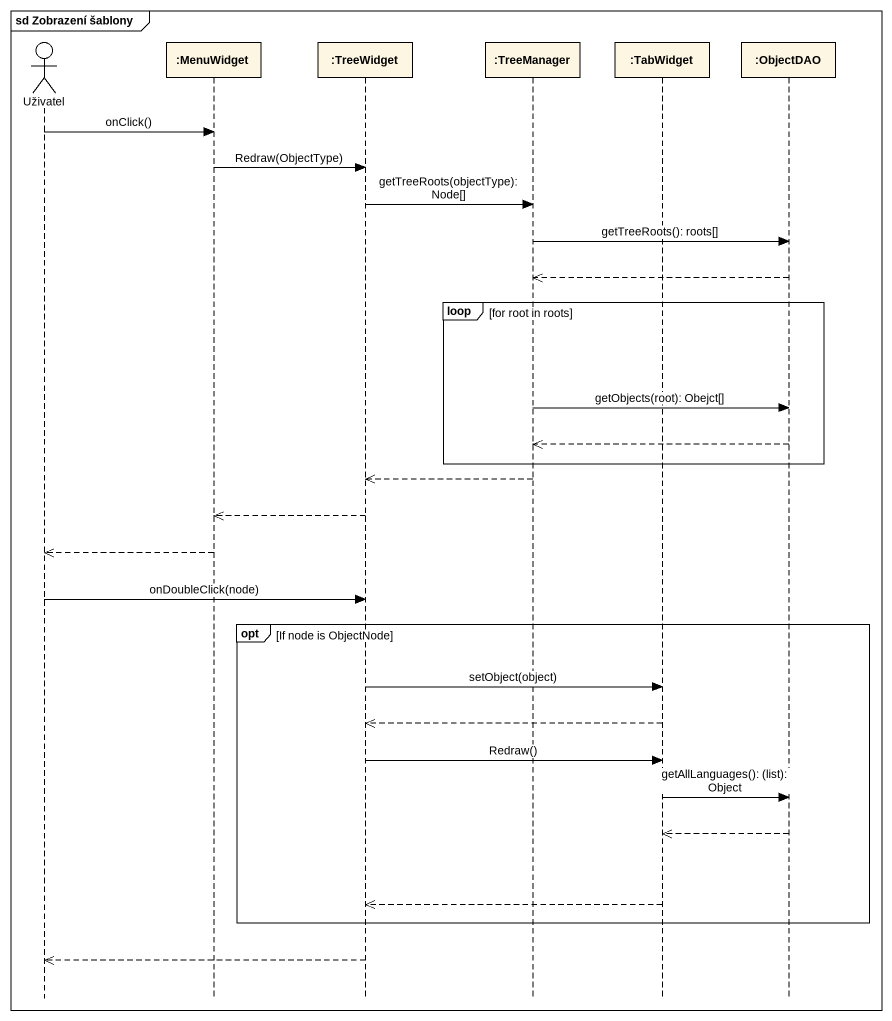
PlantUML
@startuml
mainframe sd Zobrazení šablony
hide footbox
actor Uživatel
participant ":MenuWidget" as MenuWidget
participant ":TreeWidget" as TreeWidget
participant ":TreeManager" as TreeManager
participant ":TabWidget" as TabWidget
participant ":ObjectDAO" as ObjectDAO

Uživatel -> MenuWidget : onClick()
MenuWidget -> TreeWidget : Redraw(ObjectType)
TreeWidget -> TreeManager : getTreeRoots(objectType): Node[]
TreeManager -> ObjectDAO : getTreeRoots(): roots[]
ObjectDAO -->> TreeManager
loop for root in roots
  TreeManager -> ObjectDAO : getObjects(root): Obejct[]
  ObjectDAO -->> TreeManager
end
TreeManager -->> TreeWidget
TreeWidget -->> MenuWidget
MenuWidget -->> Uživatel
Uživatel -> TreeWidget : onDoubleClick(node)
opt If node is ObjectNode
  TreeWidget -> TabWidget : setObject(object)
  TabWidget -->> TreeWidget
  TreeWidget -> TabWidget : Redraw()
  TabWidget -> ObjectDAO : getAllLanguages(): (list): Object
  ObjectDAO -->> TabWidget
  TabWidget -->> TreeWidget
end
TreeWidget -->> Uživatel
@enduml
